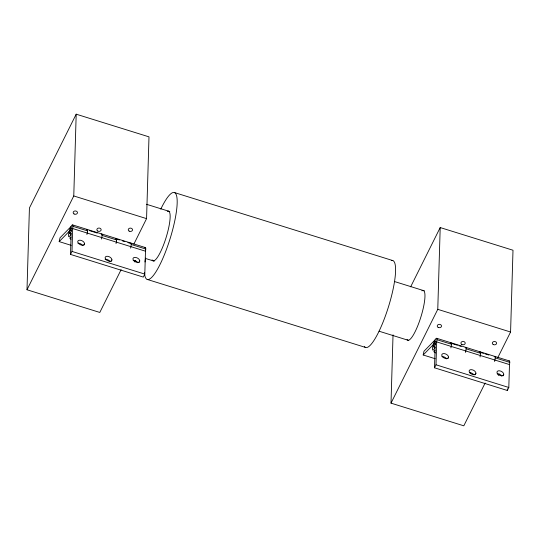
<?xml version="1.0" encoding="UTF-8"?>
<svg xmlns="http://www.w3.org/2000/svg" width="540" height="540" viewBox="0 0 540 540"><rect width="100%" height="100%" fill="white"/><g stroke="black" fill="none" stroke-linecap="round" stroke-linejoin="round"><path stroke-width="0.81" d="M121.129 269.663L99.799 312.444L27 289.764L29.423 207.988L76.194 114.183L148.993 136.856L146.57 218.632L133.853 244.148M70.511 254.421L71.125 233.604A6.244 1.33 -72.7 0 1 68.472 235.359A6.244 1.33 -72.7 0 1 71.334 225.997A6.244 1.33 -72.7 0 1 72.677 228.535L145.483 251.201L144.808 274.097L143.309 277.101L70.511 254.421L72.002 251.424L72.677 228.535M27 289.764L73.771 195.959L76.194 114.183M485.129 383.042L463.806 425.817L391.007 403.144L393.032 334.854M508.923 361.078A6.244 1.33 -72.7 0 1 509.483 364.588L508.808 387.477L507.317 390.481L434.511 367.801L435.132 346.984L433.6 346.471M434.511 367.801L436.01 364.797L436.691 341.901L509.49 364.581M391.007 403.144L437.771 309.339L440.201 227.556L513 250.236L510.577 332.012L497.853 357.527M507.317 390.481L507.364 388.814M59.177 241.61L60.001 237.843L70.983 226.604L70.166 230.371L59.177 241.61L71.179 245.349M423.185 354.989L424.001 351.223L434.99 339.984L434.174 343.75L423.185 354.989L435.186 358.729M83.781 245.268L84.53 243.769M111.172 261.347L111.922 259.848M139.01 262.474L139.759 260.969M145.476 251.215L145.483 251.201A6.244 1.33 -72.7 0 0 144.916 247.698M410.643 286.841L440.201 227.556M447.782 358.648L448.531 357.149M475.18 374.726L475.922 373.228M503.01 375.847L503.759 374.348M134.291 261.92L135.452 260.739M498.299 375.3L499.453 374.119M174.413 192.55L392.816 260.577M146.482 204.282L169.783 211.538M394.612 281.57L424.346 290.831M73.771 195.959L146.57 218.632M437.771 309.339L510.577 332.012M72.63 224.903L145.436 247.583M436.637 338.283L509.436 360.956M89.566 230.675L97.234 233.064M115.621 238.788L119.455 239.983M122.519 240.935L124.821 241.657M127.886 242.609L130.181 243.324A6.244 1.33 -72.7 0 1 130.586 248.11M452.041 343.575L457.407 345.242M458.939 345.721L461.234 346.437M479.628 352.168L483.462 353.363M484.994 353.835L488.822 355.03M72.961 226.334L87.52 230.87M102.08 235.406L116.64 239.942M131.2 244.478L145.76 249.014M436.968 339.714L451.528 344.25M466.088 348.786L480.647 353.322M495.207 357.851L509.767 362.387M70.166 230.371L71.699 230.85M434.174 343.75L435.706 344.23M69.593 233.091L71.125 233.564M145.388 258.431L154.224 261.185M379.053 331.209L408.787 340.47M72.002 251.424L144.808 274.097M436.01 364.797L508.808 387.477M147.184 279.423L365.587 347.45M391.379 260.557A45.522 9.68 -72.7 0 1 388.334 307.253A45.522 9.68 -72.7 0 1 364.426 346.545M160.772 209.162A45.522 9.68 -72.7 0 1 177.181 200.887A45.522 9.68 -72.7 0 1 161.804 260.726A45.522 9.68 -72.7 0 1 144.477 272.558M144.983 261.981A45.522 9.68 -72.7 0 1 145.537 258.1M167.292 211.343A26.015 5.535 -72.7 0 1 166.016 237.836A26.015 5.535 -72.7 0 1 152.091 259.848M421.875 290.831A26.015 5.535 -72.7 0 1 421.132 316.197A26.015 5.535 -72.7 0 1 407.072 339.532M86.407 229.824A6.244 1.33 -72.7 0 1 86.906 234.509M101.196 234.131A6.244 1.33 -72.7 0 1 101.466 239.038M115.445 238.991A6.244 1.33 -72.7 0 1 116.026 243.574M77.922 243.203A3.645 2.153 26.5 0 1 82.627 245.511M105.104 259.315A3.645 2.153 26.5 0 1 110.025 261.596M133.15 260.408A3.645 2.153 26.5 0 1 137.862 262.717M70.929 239.247A3.645 1.37 12.2 0 1 71.037 237.256M435.132 346.984A6.244 1.33 -72.7 0 1 432.473 348.732A6.244 1.33 -72.7 0 1 435.341 339.377A6.244 1.33 -72.7 0 1 436.685 341.915M450.414 343.204A6.244 1.33 -72.7 0 1 450.913 347.882M465.203 347.504A6.244 1.33 -72.7 0 1 465.473 352.418M479.763 352.039A6.244 1.33 -72.7 0 1 480.033 356.954M494.188 356.704A6.244 1.33 -72.7 0 1 494.593 361.49M441.929 356.582A3.645 2.153 26.5 0 1 446.634 358.891M469.537 372.647A3.645 2.153 26.5 0 1 474.026 374.969M497.158 373.788A3.645 2.153 26.5 0 1 501.863 376.096M435.544 352.931A3.645 1.37 12.2 0 1 435.038 350.636M461.835 344.466A2.153 1.674 1.7 0 0 465.21 343.285A2.153 1.674 1.7 0 0 462.166 341.584A2.153 1.674 1.7 0 0 461.835 344.466M438.149 327.368A2.153 1.674 1.7 0 0 441.524 326.187A2.153 1.674 1.7 0 0 438.48 324.486A2.153 1.674 1.7 0 0 438.149 327.368M493.229 344.527A2.153 1.674 1.7 0 0 496.604 343.346A2.153 1.674 1.7 0 0 493.56 341.644A2.153 1.674 1.7 0 0 493.229 344.527M129.168 231.127A2.153 1.674 1.7 0 0 132.543 229.952A2.153 1.674 1.7 0 0 129.499 228.251A2.153 1.674 1.7 0 0 129.168 231.127M97.774 231.066A2.153 1.674 1.7 0 0 101.149 229.892A2.153 1.674 1.7 0 0 98.105 228.191A2.153 1.674 1.7 0 0 97.774 231.066M74.088 213.975A2.153 1.674 1.7 0 0 77.463 212.794A2.153 1.674 1.7 0 0 74.419 211.093A2.153 1.674 1.7 0 0 74.088 213.975M78.611 243.506A3.645 2.153 26.5 0 0 84.362 244.384A3.645 2.153 26.5 0 0 80.419 240.239A3.645 2.153 26.5 0 0 78.611 243.506M106.002 259.585A3.645 2.153 26.5 0 0 111.76 260.462A3.645 2.153 26.5 0 0 107.811 256.318A3.645 2.153 26.5 0 0 106.002 259.585M133.839 260.712A3.645 2.153 26.5 0 0 139.597 261.583A3.645 2.153 26.5 0 0 135.648 257.438A3.645 2.153 26.5 0 0 133.839 260.712M70.727 232.659A3.119 0.661 -72.7 0 0 71.685 227.88A3.119 0.661 -72.7 0 0 69.741 231.977A3.119 0.661 -72.7 0 0 70.727 232.659M442.618 356.886A3.645 2.153 26.5 0 0 448.369 357.764A3.645 2.153 26.5 0 0 444.42 353.619A3.645 2.153 26.5 0 0 442.618 356.886M470.009 372.964A3.645 2.153 26.5 0 0 475.76 373.842A3.645 2.153 26.5 0 0 471.818 369.698A3.645 2.153 26.5 0 0 470.009 372.964M497.846 374.092A3.645 2.153 26.5 0 0 503.597 374.963A3.645 2.153 26.5 0 0 499.649 370.818A3.645 2.153 26.5 0 0 497.846 374.092M434.734 346.039A3.119 0.661 -72.7 0 0 435.692 341.253A3.119 0.661 -72.7 0 0 433.742 345.357A3.119 0.661 -72.7 0 0 434.734 346.039"/></g></svg>
